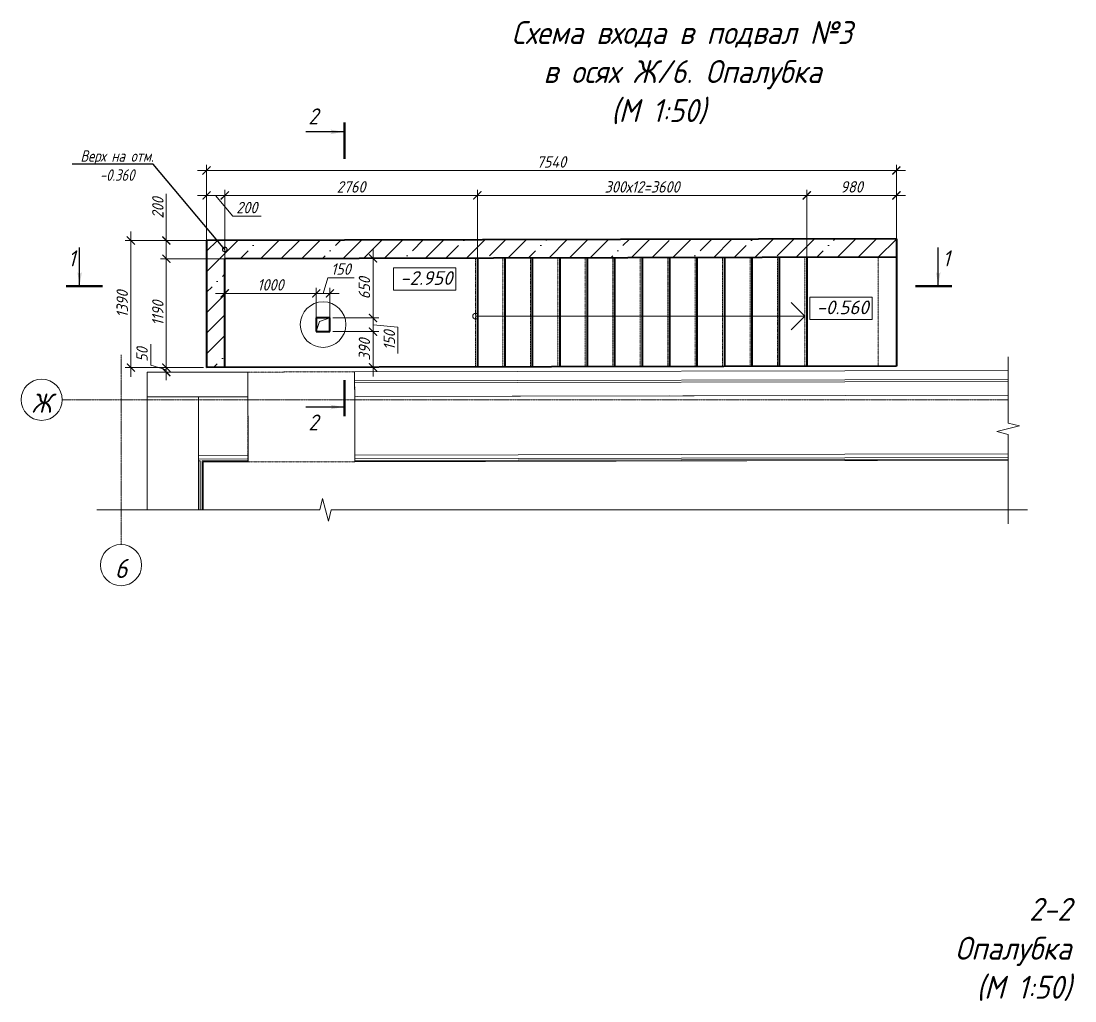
# Model space of a CAD drawing. Header units: millimetres. Extents: x 504091 to 2165846, y 135022 to 442887.
# Drawn here: x 1401134 to 1412651, y 243020 to 253734 of the extents above; entities that cross this region are included whole.
import ezdxf
from ezdxf import colors
from ezdxf.entities.mleader import LeaderData, LeaderLine
from ezdxf.math import Vec2, Vec3

# ---------------------------------------------------------------- set-up
doc = ezdxf.new("R2010")
doc.units = ezdxf.units.MM
for name, pattern in [('ADSK_Линия сетки', [25, 20, -2.5, 0, -2.5]), ('IMPORT-ADSK_Штриховая_ш3 п1_5 _2_', [4.5, 3, -1.5]), ('осеваяX2', [4, 2.5, -0.5, 0.5, -0.5])]:
    doc.linetypes.add(name, pattern=pattern)
doc.layers.get('Defpoints').update_dxf_attribs({"color": 255})
doc.layers.add('!Defpoints', color=255, linetype='Continuous', lineweight=5, plot=False)
for name, color, linetype, lineweight in [('+АР_Вспомогательная', 7, 'Continuous', 9), ('A-DETL', 90, 'Continuous', 9), ('A-DETL-MEDM', 33, 'Continuous', 9), ('S-STRS', 31, 'Continuous', 9), ('S-STRS-ANNO', 31, 'Continuous', 18), ('Аннотация', 7, 'Continuous', 9), ('Монолит тонкий', 204, 'Continuous', 9), ('Обобщенные модели', 7, 'Continuous', 18), ('Оси', 165, 'осеваяX2', 13), ('отметки', 7, 'Continuous', 20), ('Размер', 7, 'Continuous', 13), ('Размеры КР', 164, 'Continuous', 9)]:
    doc.layers.add(name, color=color, linetype=linetype, lineweight=lineweight)
for name, color, linetype in [('PS_Обозначения', 7, 'Continuous'), ('SGRAND', 7, 'Continuous'), ('Контур', 7, 'Continuous')]:
    doc.layers.add(name, color=color, linetype=linetype)
doc.styles.add('GOST 2.304_new', font='isocpeur.ttf', dxfattribs={"width": 0.9, "oblique": 15})
doc.dimstyles.new('SPDS 1_50', dxfattribs={"dimscale": 50, "dimtxt": 2.5, "dimasz": 1.77, "dimexe": 1.25, "dimexo": 0.625, "dimtad": 1, "dimdec": 0, "dimrnd": 0.001, "dimzin": 9, "dimtxsty": 'GOST 2.304_new', "dimblk": 'ARCHTICK', "dimcen": 2.5, "dimdle": 2, "dimclrt": 256, "dimadec": 0, "dimazin": 2, "dimtfac": 0.75, "dimtdec": 0, "dimtmove": 1, "dimatfit": 3, "dimfxl": 0, "dimtolj": 1, "dimlwd": 9, "dimlwe": 9, "dimarcsym": 0})

# ---------------------------------------------------------------- blocks, each defined once
blk = doc.blocks.new('_ArchTick')
at = {"color": 0, "linetype": 'ByBlock', "const_width": 0.15}
blk.add_lwpolyline([(-0.5, -0.5), (0.5, 0.5)], dxfattribs=at)
blk = doc.blocks.new('*D3086')
at = {"layer": 'Defpoints', "color": 0, "lineweight": 20, "transparency": 16777216}
for p in [(1402721, 249945), (1403160, 249945), (1403062, 249895)]:
    blk.add_point(p, dxfattribs=at)
at = {"layer": 'Размеры КР', "color": 0, "lineweight": 9, "transparency": 16777216}
for p, q in [((1402550, 249972), (1402550, 250203)), ((1402721, 249920), (1402550, 249972)), ((1403128, 249945), (1402659, 249945)), ((1402721, 249945), (1402721, 250034)), ((1402721, 249895), (1402721, 249945)), ((1402721, 249895), (1402721, 249945)), ((1403031, 249895), (1402659, 249895)), ((1402721, 249895), (1402721, 249806))]:
    blk.add_line(p, q, dxfattribs=at)
at = {"layer": 'Размеры КР', "color": 0, "lineweight": 9, "transparency": 16777216, "xscale": 88.5, "yscale": 88.5, "zscale": 88.5}
for p, rotation in [((1402721, 249945), 270), ((1402721, 249895), 90)]:
    blk.add_blockref('_ArchTick', p, dxfattribs=dict(at, rotation=rotation))
at = {"layer": 'Размеры КР', "lineweight": 20, "transparency": 16777216, "insert": (1402456, 250087), "char_height": 125, "attachment_point": 5, "rotation": 90, "style": 'GOST 2.304_new'}
blk.add_mtext('\\A1;50', dxfattribs=at)
blk = doc.blocks.new('*D3087')
at = {"layer": 'Defpoints', "color": 0, "lineweight": 20, "transparency": 16777216}
for p in [(1402721, 251135), (1403406, 251135), (1403160, 249945)]:
    blk.add_point(p, dxfattribs=at)
at = {"layer": 'Размеры КР', "color": 0, "lineweight": 9, "transparency": 16777216}
for p, q in [((1402721, 249845), (1402721, 251235)), ((1403374, 251135), (1402659, 251135)), ((1403128, 249945), (1402659, 249945))]:
    blk.add_line(p, q, dxfattribs=at)
at = {"layer": 'Размеры КР', "color": 0, "lineweight": 9, "transparency": 16777216, "xscale": 88.5, "yscale": 88.5, "zscale": 88.5}
for p, rotation in [((1402721, 251135), 90), ((1402721, 249945), 270)]:
    blk.add_blockref('_ArchTick', p, dxfattribs=dict(at, rotation=rotation))
at = {"layer": 'Размеры КР', "lineweight": 20, "transparency": 16777216, "insert": (1402628, 250540), "char_height": 125, "attachment_point": 5, "rotation": 90, "style": 'GOST 2.304_new'}
blk.add_mtext('\\A1;1190', dxfattribs=at)
blk = doc.blocks.new('*D3088')
at = {"layer": 'Defpoints', "color": 0, "lineweight": 20, "transparency": 16777216}
for p in [(1402721, 251335), (1403217, 251335), (1403406, 251135)]:
    blk.add_point(p, dxfattribs=at)
at = {"layer": 'Размеры КР', "color": 0, "lineweight": 9, "transparency": 16777216}
for p, q in [((1402721, 251846), (1402721, 251335)), ((1402721, 251035), (1402721, 251435)), ((1403185, 251335), (1402659, 251335)), ((1403374, 251135), (1402659, 251135))]:
    blk.add_line(p, q, dxfattribs=at)
at = {"layer": 'Размеры КР', "color": 0, "lineweight": 9, "transparency": 16777216, "xscale": 88.5, "yscale": 88.5, "zscale": 88.5}
for p, rotation in [((1402721, 251335), 90), ((1402721, 251135), 270)]:
    blk.add_blockref('_ArchTick', p, dxfattribs=dict(at, rotation=rotation))
at = {"layer": 'Размеры КР', "lineweight": 20, "transparency": 16777216, "insert": (1402628, 251691), "char_height": 125, "attachment_point": 5, "rotation": 90, "style": 'GOST 2.304_new'}
blk.add_mtext('\\A1;200', dxfattribs=at)
blk = doc.blocks.new('*D3089')
at = {"layer": 'Defpoints', "color": 0, "lineweight": 20, "transparency": 16777216}
for p in [(1403360, 251828), (1403160, 250316), (1403360, 250316)]:
    blk.add_point(p, dxfattribs=at)
at = {"layer": 'Размеры КР', "color": 0, "lineweight": 9, "transparency": 16777216}
for p, q in [((1403160, 250347), (1403160, 251890)), ((1403360, 250347), (1403360, 251890)), ((1403060, 251828), (1403460, 251828)), ((1403260, 251828), (1403446, 251601)), ((1403446, 251601), (1403756, 251601))]:
    blk.add_line(p, q, dxfattribs=at)
at = {"layer": 'Размеры КР', "color": 0, "lineweight": 9, "transparency": 16777216, "xscale": 88.5, "yscale": 88.5, "zscale": 88.5, "rotation": 180}
blk.add_blockref('_ArchTick', (1403160, 251828), dxfattribs=at)
at = {"layer": 'Размеры КР', "color": 0, "lineweight": 9, "transparency": 16777216, "xscale": 88.5, "yscale": 88.5, "zscale": 88.5}
blk.add_blockref('_ArchTick', (1403360, 251828), dxfattribs=at)
at = {"layer": 'Размеры КР', "lineweight": 20, "transparency": 16777216, "insert": (1403601, 251695), "char_height": 125, "attachment_point": 5, "style": 'GOST 2.304_new'}
blk.add_mtext('\\A1;200', dxfattribs=at)
blk = doc.blocks.new('*D3090')
at = {"layer": 'Defpoints', "color": 0, "lineweight": 20, "transparency": 16777216}
for p in [(1406120, 251828), (1406120, 251094), (1403360, 250316)]:
    blk.add_point(p, dxfattribs=at)
at = {"layer": 'Размеры КР', "color": 0, "lineweight": 9, "transparency": 16777216}
for p, q in [((1403360, 250347), (1403360, 251890)), ((1406120, 251126), (1406120, 251890)), ((1403260, 251828), (1406220, 251828))]:
    blk.add_line(p, q, dxfattribs=at)
at = {"layer": 'Размеры КР', "color": 0, "lineweight": 9, "transparency": 16777216, "xscale": 88.5, "yscale": 88.5, "zscale": 88.5, "rotation": 180}
blk.add_blockref('_ArchTick', (1403360, 251828), dxfattribs=at)
at = {"layer": 'Размеры КР', "color": 0, "lineweight": 9, "transparency": 16777216, "xscale": 88.5, "yscale": 88.5, "zscale": 88.5}
blk.add_blockref('_ArchTick', (1406120, 251828), dxfattribs=at)
at = {"layer": 'Размеры КР', "lineweight": 20, "transparency": 16777216, "insert": (1404740, 251921), "char_height": 125, "attachment_point": 5, "style": 'GOST 2.304_new'}
blk.add_mtext('\\A1;2760', dxfattribs=at)
blk = doc.blocks.new('*D3091')
at = {"layer": 'Defpoints', "color": 0, "lineweight": 20, "transparency": 16777216}
for p in [(1409720, 251828), (1406120, 251094), (1409720, 251008)]:
    blk.add_point(p, dxfattribs=at)
at = {"layer": 'Размеры КР', "color": 0, "lineweight": 9, "transparency": 16777216}
for p, q in [((1406120, 251126), (1406120, 251890)), ((1409720, 251040), (1409720, 251890)), ((1406020, 251828), (1409820, 251828))]:
    blk.add_line(p, q, dxfattribs=at)
at = {"layer": 'Размеры КР', "color": 0, "lineweight": 9, "transparency": 16777216, "xscale": 88.5, "yscale": 88.5, "zscale": 88.5, "rotation": 180}
blk.add_blockref('_ArchTick', (1406120, 251828), dxfattribs=at)
at = {"layer": 'Размеры КР', "color": 0, "lineweight": 9, "transparency": 16777216, "xscale": 88.5, "yscale": 88.5, "zscale": 88.5}
blk.add_blockref('_ArchTick', (1409720, 251828), dxfattribs=at)
at = {"layer": 'Размеры КР', "lineweight": 20, "transparency": 16777216, "insert": (1407920, 251921), "char_height": 125, "attachment_point": 5, "style": 'GOST 2.304_new'}
blk.add_mtext('\\A1;300х12=3600', dxfattribs=at)
blk = doc.blocks.new('*D3092')
at = {"layer": 'Defpoints', "color": 0, "lineweight": 20, "transparency": 16777216}
for p in [(1410700, 251828), (1409720, 251008), (1410700, 251008)]:
    blk.add_point(p, dxfattribs=at)
at = {"layer": 'Размеры КР', "color": 0, "lineweight": 9, "transparency": 16777216}
for p, q in [((1409720, 251040), (1409720, 251890)), ((1410700, 251040), (1410700, 251890)), ((1409620, 251828), (1410800, 251828))]:
    blk.add_line(p, q, dxfattribs=at)
at = {"layer": 'Размеры КР', "color": 0, "lineweight": 9, "transparency": 16777216, "xscale": 88.5, "yscale": 88.5, "zscale": 88.5, "rotation": 180}
blk.add_blockref('_ArchTick', (1409720, 251828), dxfattribs=at)
at = {"layer": 'Размеры КР', "color": 0, "lineweight": 9, "transparency": 16777216, "xscale": 88.5, "yscale": 88.5, "zscale": 88.5}
blk.add_blockref('_ArchTick', (1410700, 251828), dxfattribs=at)
at = {"layer": 'Размеры КР', "lineweight": 20, "transparency": 16777216, "insert": (1410210, 251921), "char_height": 125, "attachment_point": 5, "style": 'GOST 2.304_new'}
blk.add_mtext('\\A1;980', dxfattribs=at)
blk = doc.blocks.new('*D3093')
at = {"layer": 'Defpoints', "color": 0, "lineweight": 20, "transparency": 16777216}
for p in [(1410699, 252100), (1403160, 251382), (1410699, 251352)]:
    blk.add_point(p, dxfattribs=at)
at = {"layer": 'Размеры КР', "color": 0, "lineweight": 9, "transparency": 16777216}
for p, q in [((1403160, 251414), (1403160, 252162)), ((1410699, 251383), (1410699, 252162)), ((1403060, 252100), (1410799, 252100))]:
    blk.add_line(p, q, dxfattribs=at)
at = {"layer": 'Размеры КР', "color": 0, "lineweight": 9, "transparency": 16777216, "xscale": 88.5, "yscale": 88.5, "zscale": 88.5, "rotation": 180}
blk.add_blockref('_ArchTick', (1403160, 252100), dxfattribs=at)
at = {"layer": 'Размеры КР', "color": 0, "lineweight": 9, "transparency": 16777216, "xscale": 88.5, "yscale": 88.5, "zscale": 88.5}
blk.add_blockref('_ArchTick', (1410699, 252100), dxfattribs=at)
at = {"layer": 'Размеры КР', "lineweight": 20, "transparency": 16777216, "insert": (1406929, 252194), "char_height": 125, "attachment_point": 5, "style": 'GOST 2.304_new'}
blk.add_mtext('\\A1;7540', dxfattribs=at)
blk = doc.blocks.new('*D3094')
at = {"layer": 'Defpoints', "color": 0, "lineweight": 20, "transparency": 16777216}
for p in [(1402333, 251335), (1403217, 251335), (1403160, 249945)]:
    blk.add_point(p, dxfattribs=at)
at = {"layer": 'Размеры КР', "color": 0, "lineweight": 9, "transparency": 16777216}
for p, q in [((1402333, 249845), (1402333, 251435)), ((1403185, 251335), (1402270, 251335)), ((1403128, 249945), (1402270, 249945))]:
    blk.add_line(p, q, dxfattribs=at)
at = {"layer": 'Размеры КР', "color": 0, "lineweight": 9, "transparency": 16777216, "xscale": 88.5, "yscale": 88.5, "zscale": 88.5}
for p, rotation in [((1402333, 251335), 90), ((1402333, 249945), 270)]:
    blk.add_blockref('_ArchTick', p, dxfattribs=dict(at, rotation=rotation))
at = {"layer": 'Размеры КР', "lineweight": 20, "transparency": 16777216, "insert": (1402239, 250640), "char_height": 125, "attachment_point": 5, "rotation": 90, "style": 'GOST 2.304_new'}
blk.add_mtext('\\A1;1390', dxfattribs=at)
blk = doc.blocks.new('_DotSmall')
at = {"color": 0, "linetype": 'ByBlock', "lineweight": 35, "const_width": 0.5}
blk.add_lwpolyline([(-0.0625, 0, 1), (0.0625, 0, 1)], format="xyb", close=True, dxfattribs=at)
blk = doc.blocks.new('*D4734')
at = {"layer": 'Defpoints', "color": 0, "lineweight": 20, "transparency": 16777216}
for p in [(1404359, 250756), (1403359, 250397), (1404359, 250399)]:
    blk.add_point(p, dxfattribs=at)
at = {"layer": 'Размеры КР', "color": 0, "lineweight": 9, "transparency": 16777216}
for p, q in [((1403259, 250756), (1404459, 250756)), ((1403359, 250428), (1403359, 250819)), ((1404359, 250430), (1404359, 250819))]:
    blk.add_line(p, q, dxfattribs=at)
at = {"layer": 'Размеры КР', "color": 0, "lineweight": 9, "transparency": 16777216, "xscale": 88.5, "yscale": 88.5, "zscale": 88.5, "rotation": 180}
blk.add_blockref('_ArchTick', (1403359, 250756), dxfattribs=at)
at = {"layer": 'Размеры КР', "color": 0, "lineweight": 9, "transparency": 16777216, "xscale": 88.5, "yscale": 88.5, "zscale": 88.5}
blk.add_blockref('_ArchTick', (1404359, 250756), dxfattribs=at)
at = {"layer": 'Размеры КР', "lineweight": 20, "transparency": 16777216, "insert": (1403859, 250850), "char_height": 125, "attachment_point": 5, "style": 'GOST 2.304_new'}
blk.add_mtext('\\A1;1000', dxfattribs=at)
blk = doc.blocks.new('*D4735')
at = {"layer": 'Defpoints', "color": 0, "lineweight": 20, "transparency": 16777216}
for p in [(1404509, 250756), (1404359, 250399), (1404509, 250413)]:
    blk.add_point(p, dxfattribs=at)
at = {"layer": 'Размеры КР', "color": 0, "lineweight": 9, "transparency": 16777216}
for p, q in [((1404434, 250756), (1404486, 250928)), ((1404486, 250928), (1404773, 250928)), ((1404259, 250756), (1404609, 250756)), ((1404359, 250430), (1404359, 250819)), ((1404509, 250444), (1404509, 250819))]:
    blk.add_line(p, q, dxfattribs=at)
at = {"layer": 'Размеры КР', "color": 0, "lineweight": 9, "transparency": 16777216, "xscale": 88.5, "yscale": 88.5, "zscale": 88.5, "rotation": 180}
blk.add_blockref('_ArchTick', (1404359, 250756), dxfattribs=at)
at = {"layer": 'Размеры КР', "color": 0, "lineweight": 9, "transparency": 16777216, "xscale": 88.5, "yscale": 88.5, "zscale": 88.5}
blk.add_blockref('_ArchTick', (1404509, 250756), dxfattribs=at)
at = {"layer": 'Размеры КР', "lineweight": 20, "transparency": 16777216, "insert": (1404629, 251022), "char_height": 125, "attachment_point": 5, "style": 'GOST 2.304_new'}
blk.add_mtext('\\A1;150', dxfattribs=at)
blk = doc.blocks.new('*D4736')
at = {"layer": 'Defpoints', "color": 0, "lineweight": 20, "transparency": 16777216}
for p in [(1404607, 251138), (1404509, 250488), (1404980, 250488)]:
    blk.add_point(p, dxfattribs=at)
at = {"layer": 'Размеры КР', "color": 0, "lineweight": 9, "transparency": 16777216}
for p, q in [((1404980, 251238), (1404980, 250388)), ((1404639, 251138), (1405042, 251138)), ((1404540, 250488), (1405042, 250488))]:
    blk.add_line(p, q, dxfattribs=at)
at = {"layer": 'Размеры КР', "color": 0, "lineweight": 9, "transparency": 16777216, "xscale": 88.5, "yscale": 88.5, "zscale": 88.5}
for p, rotation in [((1404980, 251138), 90), ((1404980, 250488), 270)]:
    blk.add_blockref('_ArchTick', p, dxfattribs=dict(at, rotation=rotation))
at = {"layer": 'Размеры КР', "lineweight": 20, "transparency": 16777216, "insert": (1404886, 250813), "char_height": 125, "attachment_point": 5, "rotation": 90, "style": 'GOST 2.304_new'}
blk.add_mtext('\\A1;650', dxfattribs=at)
blk = doc.blocks.new('*D4737')
at = {"layer": 'Defpoints', "color": 0, "lineweight": 20, "transparency": 16777216}
for p in [(1404509, 250488), (1404509, 250338), (1404980, 250338)]:
    blk.add_point(p, dxfattribs=at)
at = {"layer": 'Размеры КР', "color": 0, "lineweight": 9, "transparency": 16777216}
for p, q in [((1404980, 250588), (1404980, 250238)), ((1404540, 250488), (1405042, 250488)), ((1404980, 250413), (1405251, 250388)), ((1405251, 250388), (1405251, 250101)), ((1404540, 250338), (1405042, 250338))]:
    blk.add_line(p, q, dxfattribs=at)
at = {"layer": 'Размеры КР', "color": 0, "lineweight": 9, "transparency": 16777216, "xscale": 88.5, "yscale": 88.5, "zscale": 88.5}
for p, rotation in [((1404980, 250488), 90), ((1404980, 250338), 270)]:
    blk.add_blockref('_ArchTick', p, dxfattribs=dict(at, rotation=rotation))
at = {"layer": 'Размеры КР', "lineweight": 20, "transparency": 16777216, "insert": (1405158, 250244), "char_height": 125, "attachment_point": 5, "rotation": 90, "style": 'GOST 2.304_new'}
blk.add_mtext('\\A1;150', dxfattribs=at)
blk = doc.blocks.new('*D4738')
at = {"layer": 'Defpoints', "color": 0, "lineweight": 20, "transparency": 16777216}
for p in [(1404509, 250338), (1404519, 249948), (1404980, 249948)]:
    blk.add_point(p, dxfattribs=at)
at = {"layer": 'Размеры КР', "color": 0, "lineweight": 9, "transparency": 16777216}
for p, q in [((1404980, 250438), (1404980, 249848)), ((1404540, 250338), (1405042, 250338)), ((1404550, 249948), (1405042, 249948))]:
    blk.add_line(p, q, dxfattribs=at)
at = {"layer": 'Размеры КР', "color": 0, "lineweight": 9, "transparency": 16777216, "xscale": 88.5, "yscale": 88.5, "zscale": 88.5}
for p, rotation in [((1404980, 250338), 90), ((1404980, 249948), 270)]:
    blk.add_blockref('_ArchTick', p, dxfattribs=dict(at, rotation=rotation))
at = {"layer": 'Размеры КР', "lineweight": 20, "transparency": 16777216, "insert": (1404886, 250143), "char_height": 125, "attachment_point": 5, "rotation": 90, "style": 'GOST 2.304_new'}
blk.add_mtext('\\A1;390', dxfattribs=at)

msp = doc.modelspace()

# ---------------------------------------------------------------- hatches: boundary and pattern name
at = {"layer": 'PS_Обозначения', "ltscale": 50}
for points in [[(1404656.7615, 252522.4912), (1404506.7615, 252496.0912, 0.8390996312), (1404506.7615, 252548.8912)], [(1401773.4474, 250846.8419), (1401747.0474, 250996.8419, 0.8390996312), (1401799.8474, 250996.8419)], [(1411157.292, 250846.8419), (1411183.692, 250996.8419, -0.8390996312), (1411130.892, 250996.8419)], [(1404656.7615, 249514.1947), (1404506.7615, 249540.5947, -0.8390996312), (1404506.7615, 249487.7947)]]:
    msp.add_hatch(color=256, dxfattribs=at).paths.add_polyline_path(points, flags=0)
at = {"layer": 'SGRAND', "lineweight": 20}
h = msp.add_hatch(dxfattribs=at)
h.set_pattern_fill('ANSI35', color=256, scale=50)
h.paths.add_polyline_path([(1410700.1125, 251351.3164), (1403159.6073, 251335.8096), (1403161.5032, 249945.1996), (1403361.5032, 249945.7291), (1403361.6104, 251135.6302), (1410700.1125, 251151.3142)])

# ---------------------------------------------------------------- linework, layer by layer
at = {"layer": '!Defpoints', "ltscale": 50}
msp.add_circle((1404434.1752, 250415.6072), 249.0868, dxfattribs=at)
at = {"layer": '+АР_Вспомогательная', "color": 7, "linetype": 'Continuous', "ltscale": 50}
for points in [[(1411920.9759, 250061.0963), (1411920.9759, 249339.329), (1412045.9759, 249308.079), (1411795.9759, 249245.579), (1411920.9759, 249214.329), (1411920.9759, 248237.6296)], [(1401961.2562, 248390.1604), (1404398.1221, 248390.1604), (1404429.3721, 248515.1604), (1404491.8721, 248265.1604), (1404523.1221, 248390.1604), (1412133.6946, 248390.1604)]]:
    msp.add_lwpolyline(points, dxfattribs=at)
at = {"layer": 'A-DETL', "color": 18, "lineweight": 18, "true_color": 0x000000}
for p, q in [((1403612.488, 249896.1547), (1402512.3775, 249893.8246)), ((1411920.9759, 249913.7519), (1404778.911, 249898.6251)), ((1404778.911, 249898.6251), (1404779.1676, 249778.6254)), ((1404779.1678, 249778.5554), (1411920.9759, 249793.8271)), ((1408489.7262, 249636.4895), (1408364.7262, 249636.4895))]:
    msp.add_line(p, q, dxfattribs=at)
at = {"layer": 'A-DETL', "color": 18, "true_color": 0x000000}
for p, q in [((1411920.9759, 249813.7513), (1404779.1249, 249798.6254)), ((1404779.1249, 249798.6254), (1404779.1676, 249778.6254)), ((1404779.1676, 249778.6254), (1404779.4884, 249628.6257)), ((1404779.1678, 249778.5554), (1411920.9759, 249793.8271)), ((1403072.3775, 249624.9053), (1403072.3775, 248984.9038)), ((1403614.5198, 248945.9915), (1403072.3775, 248944.9035)), ((1403072.3775, 248924.9035), (1403092.3775, 248924.9462)), ((1403092.3775, 248924.9462), (1403092.3775, 248390.1604)), ((1403614.5626, 248925.9916), (1403112.3775, 248924.989)), ((1403112.3775, 248924.989), (1403112.3775, 248390.1604)), ((1403122.3775, 248915.0104), (1403614.5838, 248916.0629)), ((1403122.3775, 248390.1604), (1403122.3775, 248915.0104)), ((1403124.3775, 248913.0146), (1403614.5882, 248913.9916)), ((1403124.3775, 248390.1604), (1403124.3775, 248913.0146)), ((1403614.5626, 248925.9916), (1403614.5198, 248945.9915)), ((1403614.5882, 248913.9916), (1403614.5626, 248925.9916)), ((1404780.8575, 248988.6272), (1404780.9852, 248928.6271)), ((1411920.9759, 248963.825), (1404780.9426, 248948.557)), ((1404780.9852, 248928.6271), (1404781.0109, 248916.6271)), ((1411920.9759, 248943.8249), (1404780.9854, 248928.5571)), ((1404781.0068, 248918.5571), (1411920.9759, 248933.8249)), ((1404781.011, 248916.5571), (1411920.9759, 248931.8249))]:
    msp.add_line(p, q, dxfattribs=at)
at = {"layer": 'A-DETL-MEDM', "color": 18, "true_color": 0x000000}
for p, q in [((1402512.3775, 249893.8246), (1402512.3775, 248390.1604)), ((1403614.5198, 248945.9915), (1403612.488, 249896.1547)), ((1403613.0656, 249626.0615), (1402512.3775, 249623.7078)), ((1404779.4884, 249628.6257), (1408216.5705, 249635.9054)), ((1404779.4884, 249628.6257), (1404780.8569, 248988.6272)), ((1411920.9759, 249643.8268), (1404812.2371, 249628.6257)), ((1404780.8569, 248988.6272), (1411920.9759, 249003.8253)), ((1403072.3775, 248984.9038), (1403614.4341, 248986.0629)), ((1403072.3775, 248390.1604), (1403072.3775, 248984.9038))]:
    msp.add_line(p, q, dxfattribs=at)
at = {"layer": 'PS_Обозначения', "ltscale": 50}
for points in [[(1404669.2615, 252625.9173, 25, 25, 0), (1404669.2615, 252225.9173, 0, 0, 0)], [(1402023.4474, 250834.3419, 25, 25, 0), (1401623.4474, 250834.3419, 0, 0, 0)], [(1410907.292, 250834.3419, 25, 25, 0), (1411307.292, 250834.3419, 0, 0, 0)], [(1404669.2615, 249410.7686, 25, 25, 0), (1404669.2615, 249810.7686, 0, 0, 0)]]:
    msp.add_lwpolyline(points, format="xyseb", dxfattribs=at)
for points in [[(1404656.7615, 252522.4912), (1404246.8704, 252522.4912)], [(1401773.4474, 250846.8419), (1401773.4474, 251256.733)], [(1411157.292, 250846.8419), (1411157.292, 251256.733)], [(1404656.7615, 249514.1947), (1404246.8704, 249514.1947)]]:
    msp.add_lwpolyline(points, dxfattribs=at)
at = {"layer": 'S-STRS', "color": 18, "linetype": 'IMPORT-ADSK_Штриховая_ш3 п1_5 _2_', "true_color": 0x000000}
for p, q in [((1410500.1125, 251351.3164), (1410500.1125, 251350.8786)), ((1406099.9797, 251140.8561), (1406099.9797, 249951.4232)), ((1406399.9797, 251141.5381), (1406399.9797, 249952.0586)), ((1406699.9797, 251142.2202), (1406699.9797, 249952.694)), ((1406999.9797, 251142.9022), (1406999.9797, 249953.3294)), ((1407299.9797, 251143.5843), (1407299.9797, 249953.9648)), ((1407599.9797, 251144.2663), (1407599.9797, 249954.6002)), ((1407899.9797, 251144.9483), (1407899.9797, 249955.2356)), ((1408199.9797, 251145.6304), (1408199.9797, 249955.871)), ((1408199.9797, 251145.6304), (1408199.9797, 249955.871)), ((1408499.9797, 251146.3124), (1408499.9797, 249956.5064)), ((1408799.9797, 251146.9945), (1408799.9797, 249957.1418)), ((1409099.9797, 251147.6765), (1409099.9797, 249957.7772)), ((1409399.9797, 251148.3585), (1409399.9797, 249958.4126)), ((1409699.9797, 251149.0406), (1409699.9797, 249958.4126)), ((1410500.1125, 251150.8596), (1410500.1125, 249961.1662))]:
    msp.add_line(p, q, dxfattribs=at)
msp.add_lwpolyline([(1404781.011, 248916.5571), (1403612.488, 248916.5571), (1403612.488, 249896.1547), (1404778.911, 249898.6251)], close=True, dxfattribs=at)
at = {"layer": 'S-STRS-ANNO', "color": 18, "true_color": 0x000000}
for p, q in [((1409699.9797, 250507.0295), (1409549.9797, 250657.0295)), ((1406099.9797, 250507.0295), (1409699.9797, 250507.0295)), ((1409699.9797, 250507.0295), (1409549.9797, 250357.0295))]:
    msp.add_line(p, q, dxfattribs=at)
at = {"layer": 'Аннотация', "lineweight": 20}
for points in [[(1405204.545, 251035.8406), (1405885.0439, 251035.8406), (1405885.0439, 250791.0821), (1405204.545, 250791.0821)], [(1409753.809, 250715.1051), (1410434.308, 250715.1051), (1410434.308, 250470.3467), (1409753.809, 250470.3467)]]:
    msp.add_lwpolyline(points, close=True, dxfattribs=at)
at = {"layer": 'Контур', "lineweight": 20}
for centre in [(1401358.5813, 249593.258), (1402226.3609, 247785.7226)]:
    msp.add_circle(centre, 225, dxfattribs=at)
at = {"layer": 'Монолит тонкий', "lineweight": 40, "ltscale": 100}
for p, q in [((1403159.6073, 251334.8096), (1403159.5032, 249945.1996)), ((1410700.1125, 251351.3164), (1403159.6073, 251334.8096)), ((1410700.1125, 251351.3164), (1410700.1125, 249961.1662)), ((1403359.5032, 249945.7291), (1403359.6073, 251134.626)), ((1410700.1125, 251151.3143), (1403359.6073, 251134.626)), ((1406119.9797, 251140.9016), (1406119.9797, 249951.4232)), ((1406419.9797, 251141.5836), (1406419.9797, 249952.0586)), ((1406719.9797, 251142.2656), (1406719.9797, 249952.694)), ((1407019.9797, 251142.9477), (1407019.9797, 249953.3294)), ((1407319.9797, 251143.6297), (1407319.9797, 249953.9648)), ((1407619.9797, 251144.3118), (1407619.9797, 249954.6002)), ((1407919.9797, 251144.9938), (1407919.9797, 249955.2356)), ((1408219.9797, 251145.6758), (1408219.9797, 249955.871)), ((1408519.9797, 251146.3579), (1408519.9797, 249956.5064)), ((1408819.9797, 251147.0399), (1408819.9797, 249957.1418)), ((1409119.9797, 251147.722), (1409119.9797, 249957.7772)), ((1409419.9797, 251148.404), (1409419.9797, 249958.4126)), ((1409719.9797, 251149.086), (1409719.9797, 249958.4126)), ((1404509.1752, 250488.1072), (1404359.1752, 250488.1072)), ((1404359.1752, 250488.1072), (1404359.1752, 250338.1072)), ((1404509.1752, 250338.1072), (1404509.1752, 250488.1072)), ((1404359.1752, 250338.1072), (1404509.1752, 250338.1072)), ((1410700.1125, 249961.1662), (1403159.5032, 249945.1996))]:
    msp.add_line(p, q, dxfattribs=at)
at = {"layer": 'Обобщенные модели'}
for p, q in [((1404359.1752, 250338.1072), (1404359.1752, 250488.1072)), ((1404359.1752, 250488.1072), (1404509.1752, 250488.1072)), ((1404396.6752, 250450.6072), (1404359.1752, 250338.1072)), ((1404509.1752, 250488.1072), (1404396.6752, 250450.6072)), ((1404509.1752, 250488.1072), (1404509.1752, 250338.1072)), ((1404509.1752, 250338.1072), (1404359.1752, 250338.1072))]:
    msp.add_line(p, q, dxfattribs=at)
at = {"layer": 'Оси', "linetype": 'ADSK_Линия сетки'}
for p, q in [((1402226.3609, 248010.7226), (1402226.3609, 250086.4821)), ((1401583.5813, 249593.258), (1411920.9759, 249593.258))]:
    msp.add_line(p, q, dxfattribs=at)
at = {"layer": 'Размеры КР', "lineweight": 20}
msp.add_circle((1406099.9797, 250507.0295), 31.0021, dxfattribs=at)

# ---------------------------------------------------------------- texts
at = {"layer": 'PS_Обозначения', "style": 'GOST 2.304_new', "oblique": 15, "width": 0.9}
for s, p in [('2', (1404272.2998, 252604.3099)), ('1', (1401647.4206, 251052.0794)), ('1', (1411204.5688, 251052.0794)), ('2', (1404272.2998, 249257.376))]:
    msp.add_text(s, height=175, dxfattribs=at).set_placement(p)
at = {"layer": 'Аннотация', "lineweight": 9, "char_height": 250, "line_spacing_factor": 1.022766, "style": 'GOST 2.304_new'}
for s, width, insert, attachment_point in [('\\pi1333.53019;Схема входа в подвал №3 \\P\\pi1682.36992;в осях Ж/6. Опалубка  \\P\\pi2420.80095;(М 1:50)', 6030.159975, (1405160.4326, 253733.2422), 1), ('2-2\\P Опалубка  \\P(М 1:50)', 4452.196591, (1412610.9222, 244147.4158), 3)]:
    msp.add_mtext_dynamic_manual_height_columns(s, width=width, gutter_width=2500, heights=[1983.7092], dxfattribs=dict(at, insert=insert, attachment_point=attachment_point))
at = {"layer": 'Оси', "char_height": 210, "width": 139.32, "attachment_point": 5, "line_spacing_factor": 1.022766, "style": 'GOST 2.304_new'}
for s, insert in [('\\pt53.9994,108.0009,162.0003,215.9997,269.9991,324.0006,378,431.9994,486.0009,540.0003,593.9997,647.9991,702.0006,756,809.9994,864.0009,918.0003,971.9997,1025.9991,1080.0006,1134,1187.9994,1242.0009,1296.0003,1349.9997,1403.9991,1458.0006,1512,1565.9994,1620.0009,1674.0003,1727.9997;Ж', (1401358.166, 249556.8057)), ('\\pt53.9994,108.0009,162.0003,215.9997,269.9991,324.0006,378,431.9994,486.0009,540.0003,593.9997,647.9991,702.0006,756,809.9994,864.0009,918.0003,971.9997,1025.9991,1080.0006,1134,1187.9994,1242.0009,1296.0003,1349.9997,1403.9991,1458.0006,1512,1565.9994,1620.0009,1674.0003,1727.9997;6', (1402225.9455, 247749.2703))]:
    msp.add_mtext(s, dxfattribs=dict(at, insert=insert))
at = {"layer": 'отметки', "lineweight": 20, "char_height": 150, "width": 771.616927, "attachment_point": 1, "line_spacing_factor": 1.022761, "style": 'GOST 2.304_new'}
for s, insert in [('{\\W1;-2.950}', (1405277.2916, 250999.3498)), ('{\\W1;-0.560}', (1409826.5557, 250678.6144))]:
    msp.add_mtext(s, dxfattribs=dict(at, insert=insert))

# ---------------------------------------------------------------- dimensions: what is measured, and where the dimension line sits
at = {"layer": 'Размеры КР', "lineweight": 20}
for base, p1, p2, picture, middle in [((1410699.1757, 252099.85), (1403159.5032, 251382.41), (1410699.1757, 251351.6663), '*D3093', (1406929.3395, 252193.6)), ((1406119.9797, 251827.5879), (1403359.5032, 250315.6311), (1406119.9797, 251094.3394), '*D3090', (1404739.7415, 251921.3379)), ((1410700.1125, 251827.5879), (1409719.9797, 251008.4088), (1410700.1125, 251008.4088), '*D3092', (1410210.0461, 251921.3379)), ((1404509.1752, 250756.4657), (1404359.1752, 250398.752), (1404509.1752, 250413.1072), '*D4735', (1404516.9877, 251022.0907)), ((1404359.1752, 250756.4657), (1403359.4386, 250396.752), (1404359.1752, 250398.752), '*D4734', (1403859.3069, 250850.2157))]:
    dim = msp.add_linear_dim(base=base, p1=p1, p2=p2, dimstyle='SPDS 1_50', dxfattribs=at)
    dim.commit()
    dim.dimension.update_dxf_attribs({"geometry": picture, "text_midpoint": middle})
dim = msp.add_linear_dim(base=(1409719.9797, 251827.5879), p1=(1406119.9797, 251094.3394), p2=(1409719.9797, 251008.4088), text='300х12=<>', dimstyle='SPDS 1_50', dxfattribs=at)
dim.commit()
dim.dimension.update_dxf_attribs({"geometry": '*D3091', "text_midpoint": (1407919.9797, 251921.3379)})
dim = msp.add_linear_dim(base=(1403359.5032, 251827.5879), p1=(1403159.5032, 250315.6311), p2=(1403359.5032, 250315.6311), dimstyle='SPDS 1_50', dxfattribs=at)
dim.commit()
dim.dimension.update_dxf_attribs({"geometry": '*D3089', "text_midpoint": (1403477.2075, 251600.8144), "dimtype": 160})
for base, p1, p2, picture, middle in [((1402721.4591, 251334.9271), (1403405.7432, 251134.7246), (1403216.7163, 251334.9271), '*D3088', (1402719.1998, 251691.3097)), ((1404979.9627, 250338.1072), (1404509.1752, 250488.1072), (1404509.1752, 250338.1072), '*D4737', (1405251.3918, 250356.5579))]:
    dim = msp.add_linear_dim(base=base, p1=p1, p2=p2, angle=90, dimstyle='SPDS 1_50', dxfattribs=at)
    dim.commit()
    dim.dimension.update_dxf_attribs({"geometry": picture, "text_midpoint": middle, "dimtype": 160})
for base, p1, p2, picture, middle in [((1402332.5212, 251334.9271), (1403159.5032, 249945.1996), (1403216.7163, 251334.9271), '*D3094', (1402238.7712, 250640.0633)), ((1402721.4591, 251134.7246), (1403159.5032, 249945.1996), (1403405.7432, 251134.7246), '*D3087', (1402627.7091, 250539.9621)), ((1404979.9627, 250488.1072), (1404607.2936, 251138.2931), (1404509.1752, 250488.1072), '*D4736', (1404886.2127, 250813.2002)), ((1404979.9627, 249948.0789), (1404509.1752, 250338.1072), (1404518.9969, 249948.0789), '*D4738', (1404886.2127, 250143.0931)), ((1402721.4591, 249945.1996), (1403062.4327, 249894.9897), (1403159.5032, 249945.1996), '*D3086', (1402455.8341, 250002.9071))]:
    dim = msp.add_linear_dim(base=base, p1=p1, p2=p2, angle=90, dimstyle='SPDS 1_50', dxfattribs=at)
    dim.commit()
    dim.dimension.update_dxf_attribs({"geometry": picture, "text_midpoint": middle})

# ---------------------------------------------------------------- leaders
at = {"layer": 'Размер', "ltscale": 20}
ml = msp.add_multileader_mtext('Standard', dxfattribs=at)
ml.set_content('\\A1;{\\W0.8;Верх на отм. -0.360}', color=256, style='GOST 2.304_new')
ml.set_leader_properties()
ml.set_arrow_properties(name='DOTSMALL')
ml.build(insert=Vec2(0, 0))
ml.multileader.update_dxf_attribs({"text_left_attachment_type": 6, "text_right_attachment_type": 6, "dogleg_length": 1, "arrow_head_size": 100})
ctx = ml.context
ctx.base_point, ctx.char_height, ctx.arrow_head_size, ctx.landing_gap_size, ctx.plane_origin = Vec3(1401809.4204, 252171.142), 125, 100, 0, Vec3(1376991.1147, 397275.0143)
ctx.left_attachment, ctx.right_attachment, ctx.text_align_type = 6, 6, 1
notes = []
notes.append((ctx, [(0, (1, 1, 0), (1402576.3596, 252171.142), (-1, 0), 20, [(0, [(1403359.5032, 251237.3084)], 0, [])])]))
ctx.mtext.insert, ctx.mtext.rotation, ctx.mtext.width, ctx.mtext.alignment, ctx.mtext.flow_direction = Vec3(1402182.89, 252321.142), 6.2831853072, 854.743649, 2, 5
for ctx, leaders in notes:
    for number, flags, end, landing, length, lines in leaders:
        leader = LeaderData()
        leader.index, (leader.has_last_leader_line, leader.has_dogleg_vector, leader.attachment_direction) = number, flags
        leader.last_leader_point, leader.dogleg_vector, leader.dogleg_length = Vec3(end), Vec3(landing), length
        for number, points, colour, breaks in lines:
            line = LeaderLine()
            line.index, line.vertices, line.color, line.breaks = number, Vec3.list(points), colors.encode_raw_color(colour), breaks
            leader.lines.append(line)
        ctx.leaders.append(leader)

doc.saveas('drawing.dxf')
